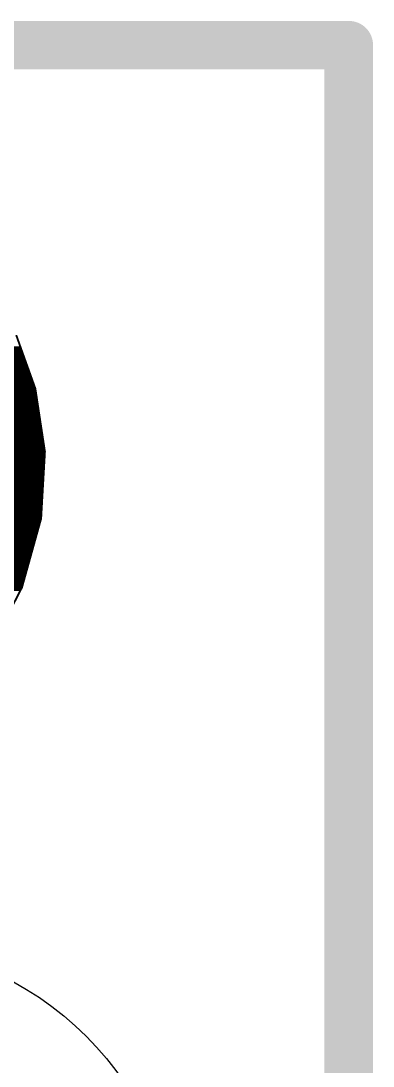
# Model space of a CAD drawing. Extents: x -0.1 to 23, y -0.1 to 23.
# Drawn here: x 21.15 to 22.99, y 17.52 to 22.99 of the extents above; entities that cross this region are included whole.
import ezdxf

# ---------------------------------------------------------------- set-up
doc = ezdxf.new("R2010")
doc.units = 0
for name, color, linetype in [('1', 12, 'CONTINUOUS'), ('16', 132, 'CONTINUOUS'), ('20', 53, 'CONTINUOUS'), ('21', 253, 'CONTINUOUS')]:
    doc.layers.add(name, color=color, linetype=linetype)

msp = doc.modelspace()

# ---------------------------------------------------------------- linework, layer by layer
at = {"layer": '1', "const_width": 0.254}
for points in [[(22.86, 22.86), (0, 22.86)], [(22.86, 0), (22.86, 22.86)]]:
    msp.add_lwpolyline(points, dxfattribs=at)
at = {"layer": '1', "const_width": 0.127}
for points in [[(22.9235, 22.86, 1), (22.7965, 22.86)], [(22.86, 22.7965, 1), (22.86, 22.9235)]]:
    msp.add_lwpolyline(points, format="xyb", dxfattribs=at)
at = {"layer": '16', "const_width": 0.254}
for points in [[(22.86, 22.86), (0, 22.86)], [(22.86, 0), (22.86, 22.86)]]:
    msp.add_lwpolyline(points, dxfattribs=at)
at = {"layer": '16', "const_width": 0.127}
for points in [[(22.9235, 22.86, 1), (22.7965, 22.86)], [(22.86, 22.7965, 1), (22.86, 22.9235)]]:
    msp.add_lwpolyline(points, format="xyb", dxfattribs=at)
at = {"layer": '20', "const_width": 0.2032}
for points in [[(22.86, 22.86), (0, 22.86)], [(22.86, 0), (22.86, 22.86)]]:
    msp.add_lwpolyline(points, dxfattribs=at)
at = {"layer": '20', "const_width": 0.1016}
for points in [[(22.9108, 22.86, 1), (22.8092, 22.86)], [(22.86, 22.8092, 1), (22.86, 22.9108)]]:
    msp.add_lwpolyline(points, format="xyb", dxfattribs=at)
at = {"layer": '20'}
msp.add_circle((20.32, 16.51), 1.651, dxfattribs=at)
at = {"layer": '21', "const_width": 0.01}
for points in [[(21.2219, 21.0638), (21.1219, 21.3438)], [(19.2256, 21.28), (21.1446, 21.28)], [(19.2356, 21.27), (21.1482, 21.27)], [(19.2456, 21.26), (21.1518, 21.26)], [(19.2556, 21.25), (21.1554, 21.25)], [(19.2656, 21.24), (21.1589, 21.24)], [(19.2756, 21.23), (21.1625, 21.23)], [(19.2856, 21.22), (21.1661, 21.22)], [(19.2956, 21.21), (21.1696, 21.21)], [(19.3056, 21.2), (21.1732, 21.2)], [(19.3156, 21.19), (21.1768, 21.19)], [(19.3256, 21.18), (21.1804, 21.18)], [(19.3356, 21.17), (21.1839, 21.17)], [(19.3451, 21.16), (21.1875, 21.16)], [(19.3538, 21.15), (21.1911, 21.15)], [(19.3625, 21.14), (21.1946, 21.14)], [(19.3711, 21.13), (21.1982, 21.13)], [(19.3798, 21.12), (21.2018, 21.12)], [(19.3885, 21.11), (21.2054, 21.11)], [(19.3971, 21.1), (21.2089, 21.1)], [(19.4058, 21.09), (21.2125, 21.09)], [(19.4145, 21.08), (21.2161, 21.08)], [(19.4231, 21.07), (21.2196, 21.07)], [(19.4318, 21.06), (21.2224, 21.06)], [(19.4405, 21.05), (21.224, 21.05)], [(21.2719, 20.7338), (21.2219, 21.0638)], [(19.4491, 21.04), (21.2255, 21.04)], [(19.4578, 21.03), (21.227, 21.03)], [(19.4665, 21.02), (21.2285, 21.02)], [(19.4736, 21.01), (21.23, 21.01)], [(19.4783, 21), (21.2315, 21)], [(19.483, 20.99), (21.2331, 20.99)], [(19.4876, 20.98), (21.2346, 20.98)], [(19.4923, 20.97), (21.2361, 20.97)], [(19.497, 20.96), (21.2376, 20.96)], [(19.5016, 20.95), (21.2391, 20.95)], [(19.5063, 20.94), (21.2406, 20.94)], [(19.511, 20.93), (21.2421, 20.93)], [(19.5156, 20.92), (21.2437, 20.92)], [(19.5203, 20.91), (21.2452, 20.91)], [(19.525, 20.9), (21.2467, 20.9)], [(19.5296, 20.89), (21.2482, 20.89)], [(19.5343, 20.88), (21.2497, 20.88)], [(19.539, 20.87), (21.2512, 20.87)], [(19.5419, 20.86), (21.2527, 20.86)], [(19.5419, 20.85), (21.2543, 20.85)], [(19.5419, 20.84), (21.2558, 20.84)], [(19.5419, 20.83), (21.2573, 20.83)], [(19.5419, 20.82), (21.2588, 20.82)], [(19.5419, 20.81), (21.2603, 20.81)], [(19.5419, 20.8), (21.2618, 20.8)], [(19.5419, 20.79), (21.2634, 20.79)], [(19.5419, 20.78), (21.2649, 20.78)], [(19.5419, 20.77), (21.2664, 20.77)], [(19.5407, 20.72), (21.2711, 20.72)], [(19.5419, 20.76), (21.2679, 20.76)], [(19.5419, 20.75), (21.2694, 20.75)], [(19.5419, 20.74), (21.2709, 20.74)], [(19.5419, 20.73), (21.2717, 20.73)], [(21.2519, 20.3838), (21.2719, 20.7338)], [(19.5223, 20.66), (21.2677, 20.66)], [(19.5253, 20.67), (21.2682, 20.67)], [(19.5284, 20.68), (21.2688, 20.68)], [(19.5315, 20.69), (21.2694, 20.69)], [(19.5346, 20.7), (21.2699, 20.7)], [(19.5376, 20.71), (21.2705, 20.71)], [(19.5069, 20.61), (21.2648, 20.61)], [(19.51, 20.62), (21.2654, 20.62)], [(19.513, 20.63), (21.2659, 20.63)], [(19.5161, 20.64), (21.2665, 20.64)], [(19.5192, 20.65), (21.2671, 20.65)], [(19.4625, 20.55), (21.2614, 20.55)], [(19.4715, 20.56), (21.2619, 20.56)], [(19.4805, 20.57), (21.2625, 20.57)], [(19.4895, 20.58), (21.2631, 20.58)], [(19.4985, 20.59), (21.2637, 20.59)], [(19.5038, 20.6), (21.2642, 20.6)], [(19.4175, 20.5), (21.2585, 20.5)], [(19.4265, 20.51), (21.2591, 20.51)], [(19.4355, 20.52), (21.2597, 20.52)], [(19.4445, 20.53), (21.2602, 20.53)], [(19.4535, 20.54), (21.2608, 20.54)], [(19.3313, 20.44), (21.2551, 20.44)], [(19.3463, 20.45), (21.2557, 20.45)], [(19.3613, 20.46), (21.2562, 20.46)], [(19.3763, 20.47), (21.2568, 20.47)], [(19.3912, 20.48), (21.2574, 20.48)], [(19.4063, 20.49), (21.2579, 20.49)], [(19.2088, 20.39), (21.2522, 20.39)], [(19.2438, 20.4), (21.2528, 20.4)], [(19.2788, 20.41), (21.2534, 20.41)], [(19.3012, 20.42), (21.2539, 20.42)], [(19.3163, 20.43), (21.2545, 20.43)], [(17.9017, 20.33), (21.2369, 20.33)], [(17.9027, 20.34), (21.2397, 20.34)], [(17.9039, 20.35), (21.2425, 20.35)], [(17.9052, 20.36), (21.2453, 20.36)], [(17.9064, 20.37), (21.2481, 20.37)], [(19.1738, 20.38), (21.2508, 20.38)], [(21.1519, 20.0237), (21.2519, 20.3838)], [(17.899, 20.28), (21.2231, 20.28)], [(17.8996, 20.29), (21.2258, 20.29)], [(17.9001, 20.3), (21.2286, 20.3)], [(17.9006, 20.31), (21.2314, 20.31)], [(17.9012, 20.32), (21.2342, 20.32)], [(17.8964, 20.23), (21.2092, 20.23)], [(17.8969, 20.24), (21.2119, 20.24)], [(17.8975, 20.25), (21.2147, 20.25)], [(17.898, 20.26), (21.2175, 20.26)], [(17.8985, 20.27), (21.2203, 20.27)], [(17.8933, 20.17), (21.1925, 20.17)], [(17.8938, 20.18), (21.1953, 20.18)], [(17.8943, 20.19), (21.1981, 20.19)], [(17.8948, 20.2), (21.2008, 20.2)], [(17.8954, 20.21), (21.2036, 20.21)], [(17.8959, 20.22), (21.2064, 20.22)], [(17.8919, 20.14), (21.1842, 20.14)], [(17.8919, 20.13), (21.1814, 20.13)], [(17.8919, 20.12), (21.1786, 20.12)], [(17.8922, 20.15), (21.1869, 20.15)], [(17.8927, 20.16), (21.1897, 20.16)], [(17.8919, 20.11), (21.1758, 20.11)], [(17.8919, 20.1), (21.1731, 20.1)], [(17.8919, 20.09), (21.1703, 20.09)], [(17.8919, 20.08), (21.1675, 20.08)], [(17.8919, 20.07), (21.1647, 20.07)], [(17.8919, 20.06), (21.1619, 20.06)], [(17.8919, 20.05), (21.1592, 20.05)], [(17.8919, 20.04), (21.1564, 20.04)], [(17.8919, 20.03), (21.1536, 20.03)], [(17.8919, 20.02), (21.1499, 20.02)], [(17.8919, 20.01), (21.1448, 20.01)], [(20.9619, 19.6538), (21.1519, 20.0237)]]:
    msp.add_lwpolyline(points, dxfattribs=at)
at = {"layer": '21', "const_width": 0.005}
for points in [[(21.1446, 21.2775, 1), (21.1446, 21.2825)], [(21.1482, 21.2675, 1), (21.1482, 21.2725)], [(21.1518, 21.2575, 1), (21.1518, 21.2625)], [(21.1554, 21.2475, 1), (21.1554, 21.2525)], [(21.1589, 21.2375, 1), (21.1589, 21.2425)], [(21.1625, 21.2275, 1), (21.1625, 21.2325)], [(21.1661, 21.2175, 1), (21.1661, 21.2225)], [(21.1696, 21.2075, 1), (21.1696, 21.2125)], [(21.1732, 21.1975, 1), (21.1732, 21.2025)], [(21.1768, 21.1875, 1), (21.1768, 21.1925)], [(21.1804, 21.1775, 1), (21.1804, 21.1825)], [(21.1839, 21.1675, 1), (21.1839, 21.1725)], [(21.1875, 21.1575, 1), (21.1875, 21.1625)], [(21.1911, 21.1475, 1), (21.1911, 21.1525)], [(21.1946, 21.1375, 1), (21.1946, 21.1425)], [(21.1982, 21.1275, 1), (21.1982, 21.1325)], [(21.2018, 21.1175, 1), (21.2018, 21.1225)], [(21.2054, 21.1075, 1), (21.2054, 21.1125)], [(21.2089, 21.0975, 1), (21.2089, 21.1025)], [(21.2125, 21.0875, 1), (21.2125, 21.0925)], [(21.2161, 21.0775, 1), (21.2161, 21.0825)], [(21.2243, 21.0641, 1), (21.2194, 21.0634)], [(21.2195, 21.0629, 1), (21.2242, 21.0646)], [(21.2196, 21.0675, 1), (21.2196, 21.0725)], [(21.2224, 21.0575, 1), (21.2224, 21.0625)], [(21.224, 21.0475, 1), (21.224, 21.0525)], [(21.2255, 21.0375, 1), (21.2255, 21.0425)], [(21.227, 21.0275, 1), (21.227, 21.0325)], [(21.2285, 21.0175, 1), (21.2285, 21.0225)], [(21.23, 21.0075, 1), (21.23, 21.0125)], [(21.2315, 20.9975, 1), (21.2315, 21.0025)], [(21.2331, 20.9875, 1), (21.2331, 20.9925)], [(21.2346, 20.9775, 1), (21.2346, 20.9825)], [(21.2361, 20.9675, 1), (21.2361, 20.9725)], [(21.2376, 20.9575, 1), (21.2376, 20.9625)], [(21.2391, 20.9475, 1), (21.2391, 20.9525)], [(21.2406, 20.9375, 1), (21.2406, 20.9425)], [(21.2421, 20.9275, 1), (21.2421, 20.9325)], [(21.2437, 20.9175, 1), (21.2437, 20.9225)], [(21.2452, 20.9075, 1), (21.2452, 20.9125)], [(21.2467, 20.8975, 1), (21.2467, 20.9025)], [(21.2482, 20.8875, 1), (21.2482, 20.8925)], [(21.2497, 20.8775, 1), (21.2497, 20.8825)], [(21.2512, 20.8675, 1), (21.2512, 20.8725)], [(21.2527, 20.8575, 1), (21.2527, 20.8625)], [(21.2543, 20.8475, 1), (21.2543, 20.8525)], [(21.2558, 20.8375, 1), (21.2558, 20.8425)], [(21.2573, 20.8275, 1), (21.2573, 20.8325)], [(21.2588, 20.8175, 1), (21.2588, 20.8225)], [(21.2603, 20.8075, 1), (21.2603, 20.8125)], [(21.2618, 20.7975, 1), (21.2618, 20.8025)], [(21.2634, 20.7875, 1), (21.2634, 20.7925)], [(21.2649, 20.7775, 1), (21.2649, 20.7825)], [(21.2664, 20.7675, 1), (21.2664, 20.7725)], [(21.2679, 20.7575, 1), (21.2679, 20.7625)], [(21.2694, 20.7475, 1), (21.2694, 20.7525)], [(21.2744, 20.7336, 1), (21.2694, 20.7339)], [(21.2694, 20.7334, 1), (21.2743, 20.7341)], [(21.2709, 20.7375, 1), (21.2709, 20.7425)], [(21.2711, 20.7175, 1), (21.2711, 20.7225)], [(21.2717, 20.7275, 1), (21.2717, 20.7325)], [(21.2677, 20.6575, 1), (21.2677, 20.6625)], [(21.2682, 20.6675, 1), (21.2682, 20.6725)], [(21.2688, 20.6775, 1), (21.2688, 20.6825)], [(21.2694, 20.6875, 1), (21.2694, 20.6925)], [(21.2699, 20.6975, 1), (21.2699, 20.7025)], [(21.2705, 20.7075, 1), (21.2705, 20.7125)], [(21.2648, 20.6075, 1), (21.2648, 20.6125)], [(21.2654, 20.6175, 1), (21.2654, 20.6225)], [(21.2659, 20.6275, 1), (21.2659, 20.6325)], [(21.2665, 20.6375, 1), (21.2665, 20.6425)], [(21.2671, 20.6475, 1), (21.2671, 20.6525)], [(21.2614, 20.5475, 1), (21.2614, 20.5525)], [(21.2619, 20.5575, 1), (21.2619, 20.5625)], [(21.2625, 20.5675, 1), (21.2625, 20.5725)], [(21.2631, 20.5775, 1), (21.2631, 20.5825)], [(21.2637, 20.5875, 1), (21.2637, 20.5925)], [(21.2642, 20.5975, 1), (21.2642, 20.6025)], [(21.2585, 20.4975, 1), (21.2585, 20.5025)], [(21.2591, 20.5075, 1), (21.2591, 20.5125)], [(21.2597, 20.5175, 1), (21.2597, 20.5225)], [(21.2602, 20.5275, 1), (21.2602, 20.5325)], [(21.2608, 20.5375, 1), (21.2608, 20.5425)], [(21.2551, 20.4375, 1), (21.2551, 20.4425)], [(21.2557, 20.4475, 1), (21.2557, 20.4525)], [(21.2562, 20.4575, 1), (21.2562, 20.4625)], [(21.2568, 20.4675, 1), (21.2568, 20.4725)], [(21.2574, 20.4775, 1), (21.2574, 20.4825)], [(21.2579, 20.4875, 1), (21.2579, 20.4925)], [(21.2522, 20.3875, 1), (21.2522, 20.3925)], [(21.2528, 20.3975, 1), (21.2528, 20.4025)], [(21.2534, 20.4075, 1), (21.2534, 20.4125)], [(21.2539, 20.4175, 1), (21.2539, 20.4225)], [(21.2545, 20.4275, 1), (21.2545, 20.4325)], [(21.2369, 20.3275, 1), (21.2369, 20.3325)], [(21.2397, 20.3375, 1), (21.2397, 20.3425)], [(21.2425, 20.3475, 1), (21.2425, 20.3525)], [(21.2453, 20.3575, 1), (21.2453, 20.3625)], [(21.2481, 20.3675, 1), (21.2481, 20.3725)], [(21.2494, 20.3839, 1), (21.2544, 20.3836)], [(21.2543, 20.3831, 1), (21.2495, 20.3844)], [(21.2508, 20.3775, 1), (21.2508, 20.3825)], [(21.2231, 20.2775, 1), (21.2231, 20.2825)], [(21.2258, 20.2875, 1), (21.2258, 20.2925)], [(21.2286, 20.2975, 1), (21.2286, 20.3025)], [(21.2314, 20.3075, 1), (21.2314, 20.3125)], [(21.2342, 20.3175, 1), (21.2342, 20.3225)], [(21.2092, 20.2275, 1), (21.2092, 20.2325)], [(21.2119, 20.2375, 1), (21.2119, 20.2425)], [(21.2147, 20.2475, 1), (21.2147, 20.2525)], [(21.2175, 20.2575, 1), (21.2175, 20.2625)], [(21.2203, 20.2675, 1), (21.2203, 20.2725)], [(21.1925, 20.1675, 1), (21.1925, 20.1725)], [(21.1953, 20.1775, 1), (21.1953, 20.1825)], [(21.1981, 20.1875, 1), (21.1981, 20.1925)], [(21.2008, 20.1975, 1), (21.2008, 20.2025)], [(21.2036, 20.2075, 1), (21.2036, 20.2125)], [(21.2064, 20.2175, 1), (21.2064, 20.2225)], [(21.1786, 20.1175, 1), (21.1786, 20.1225)], [(21.1814, 20.1275, 1), (21.1814, 20.1325)], [(21.1842, 20.1375, 1), (21.1842, 20.1425)], [(21.1869, 20.1475, 1), (21.1869, 20.1525)], [(21.1897, 20.1575, 1), (21.1897, 20.1625)], [(21.1619, 20.0575, 1), (21.1619, 20.0625)], [(21.1647, 20.0675, 1), (21.1647, 20.0725)], [(21.1675, 20.0775, 1), (21.1675, 20.0825)], [(21.1703, 20.0875, 1), (21.1703, 20.0925)], [(21.1731, 20.0975, 1), (21.1731, 20.1025)], [(21.1758, 20.1075, 1), (21.1758, 20.1125)], [(21.1448, 20.0075, 1), (21.1448, 20.0125)], [(21.1495, 20.0244, 1), (21.1543, 20.0231)], [(21.1541, 20.0226, 1), (21.1497, 20.0249)], [(21.1499, 20.0175, 1), (21.1499, 20.0225)], [(21.1536, 20.0275, 1), (21.1536, 20.0325)], [(21.1564, 20.0375, 1), (21.1564, 20.0425)], [(21.1592, 20.0475, 1), (21.1592, 20.0525)]]:
    msp.add_lwpolyline(points, format="xyb", dxfattribs=at)

doc.saveas('drawing.dxf')
